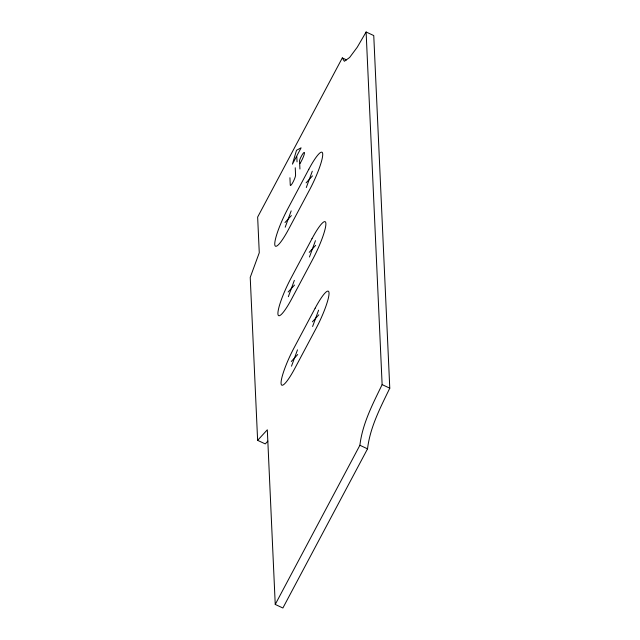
<?xml version="1.0" encoding="UTF-8"?>
<svg xmlns="http://www.w3.org/2000/svg" width="640" height="640" viewBox="0 0 640 640"><rect width="100%" height="100%" fill="white"/><g stroke="black" fill="none" stroke-linecap="round" stroke-linejoin="round"><path stroke-width="0.96" d="M275.24 604.432L359.896 445.272C362.424 423.656 372.784 403.944 382.128 384.608L366.112 32L373.76 35.568L389.776 388.184C380.432 407.52 370.064 427.224 367.536 448.84L282.888 608L275.24 604.432L267.312 429.808L257.624 440.352L265.272 443.92L267.856 441.112M285.192 227.216L291.176 210.888M306.296 187.536L312.288 171.208M288.344 296.696L294.336 280.368M309.456 257.016L315.44 240.688M291.504 366.176L297.488 349.848M312.608 326.496L318.592 310.168M346.552 59.904L342.304 57.92L257.648 217.08L259.272 252.736L250.224 277.408L257.624 440.352M296.464 156.552L292.424 164.144L296.512 150.288L301.12 147.8L296.776 155.968L297.04 161.872M300.016 163.632L301.6 160.656A6.6 1.088 -65 0 0 304.456 152.856A6.6 1.088 -65 0 0 301.4 156.192L300.952 157.04A3.208 0.528 -65 0 0 299.56 160.832L299.928 169.008M366.112 32L357.248 47.24L349.6 57.52L344.36 61.272L342.304 57.92M306.088 182.864L312.496 175.88M284.984 222.544L291.392 215.568M309.24 252.344L315.656 245.36M288.136 292.024L294.544 285.048M312.4 321.824L318.808 314.84M291.288 361.504L297.704 354.52M382.128 384.608L389.776 388.184M359.896 445.272L367.536 448.84M295.248 167.76L295.576 175.128A5.92 0.976 -65 0 1 293.016 182.12A5.92 0.976 -65 0 1 290.272 185.104L289.936 177.744M308.832 169.24L287.728 208.92A29.944 4.936 -65 0 0 274.752 244.304A29.944 4.936 -65 0 0 288.648 229.184L309.752 189.504A29.944 4.936 -65 0 0 322.72 154.12A29.944 4.936 -65 0 0 308.832 169.24M311.984 238.72L290.88 278.4A29.944 4.936 -65 0 0 277.912 313.784A29.944 4.936 -65 0 0 291.8 298.664L312.904 258.984A29.944 4.936 -65 0 0 325.88 223.6A29.944 4.936 -65 0 0 311.984 238.72M315.144 308.2L294.04 347.88A29.944 4.936 -65 0 0 281.064 383.264A29.944 4.936 -65 0 0 294.96 368.144L316.064 328.464A29.944 4.936 -65 0 0 329.032 293.08A29.944 4.936 -65 0 0 315.144 308.2"/></g></svg>
